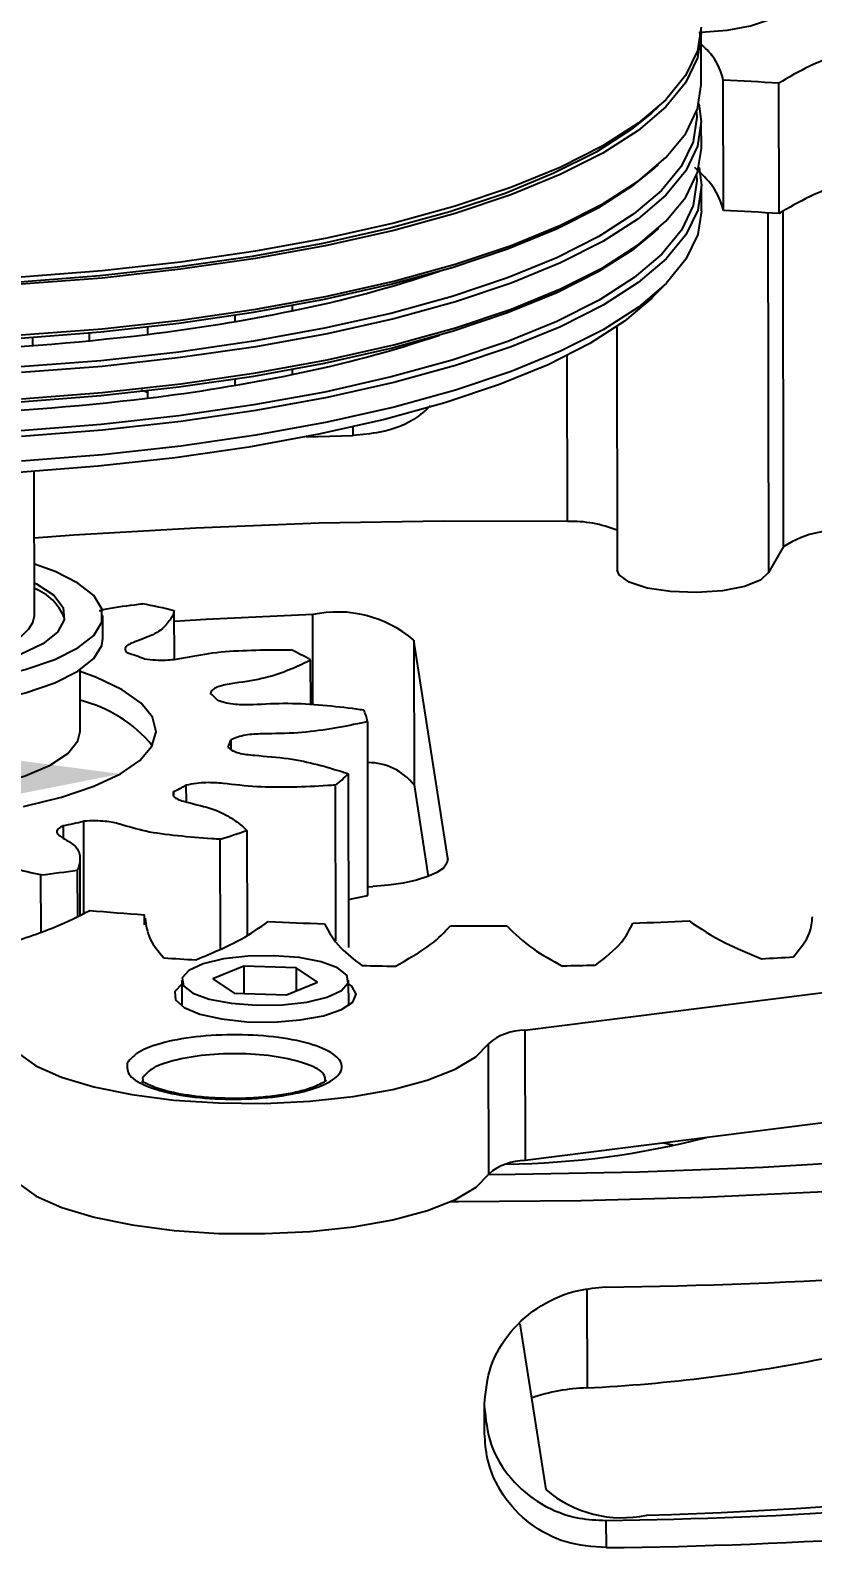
# Model space of a CAD drawing. Header units: millimetres. Extents: x -23 to 1189, y 0 to 841.
# Drawn here: x 573.2 to 650.5, y 384.8 to 534.8 of the extents above; entities that cross this region are included whole.
import ezdxf
from ezdxf import colors
from ezdxf.entities.mleader import LeaderData, LeaderLine
from ezdxf.math import Vec2, Vec3

# ---------------------------------------------------------------- set-up
doc = ezdxf.new("R2010")
doc.units = ezdxf.units.MM

msp = doc.modelspace()

# ---------------------------------------------------------------- linework, layer by layer
at = {"color": 7, "linetype": 'Continuous', "lineweight": 25}
for p, q in [((639.31, 534.67), (639.36, 534.33)), ((639.48, 529.41), (639.47, 534.42)), ((641.69, 517.01), (641.67, 529.89)), ((647.18, 516.7), (647.15, 529.58)), ((634.56, 526.62), (635.27, 527.27)), ((639.5, 523.11), (639.49, 525.69)), ((634.85, 521.16), (635.28, 521.54)), ((639.51, 516.95), (639.5, 519.39)), ((646.06, 516.77), (646.13, 481.2)), ((647.63, 483.77), (647.57, 516.91)), ((634.86, 514.86), (635.29, 515.25)), ((634.65, 508.39), (636.08, 509.84)), ((599.06, 507.6), (599.06, 507.08)), ((584.75, 505.49), (584.75, 504.74)), ((593.42, 506.02), (593.42, 506.65)), ((631.14, 505.5), (631.19, 481.45)), ((573.38, 504.47), (573.38, 503.62)), ((579.01, 504.91), (579.01, 504.1)), ((626.28, 486.27), (626.25, 502.65)), ((599.07, 501.3), (599.07, 500.78)), ((593.44, 499.72), (593.43, 500.36)), ((584.76, 499.02), (584.15, 499.24)), ((584.76, 499.19), (584.76, 498.44)), ((605.09, 494.75), (605.08, 495.6)), ((600.49, 494.63), (605.09, 494.75)), ((573.59, 476.96), (573.56, 491.2)), ((647.63, 483.77), (646.13, 481.2)), ((580.34, 474.68), (580.34, 476.97)), ((587.42, 472.63), (587.41, 477.44)), ((601.11, 468.15), (601.09, 477.05)), ((614.43, 452.95), (611.07, 474.52)), ((611.07, 474.52), (611.1, 460.21)), ((600.89, 468.17), (600.88, 472.57)), ((578.11, 465.51), (578.1, 471.6)), ((606.55, 449.29), (606.52, 466.47)), ((592.99, 464.66), (593, 463.74)), ((604.59, 461.31), (604.62, 444.14)), ((587.32, 459.55), (587.32, 459.26)), ((588.56, 460.18), (588.57, 458.54)), ((603.38, 444.82), (603.35, 460.2)), ((611.1, 460.21), (612.51, 451.16)), ((576.44, 456.19), (576.44, 454.94)), ((578.43, 456.62), (578.45, 447.52)), ((591.96, 444.03), (591.93, 454.84)), ((594.58, 455.71), (594.6, 445.35)), ((614.43, 452.71), (614.43, 452.95)), ((577.82, 451.8), (577.83, 447.23)), ((578.1, 447.36), (578.09, 452.88)), ((622.05, 435.97), (751.76, 452.37)), ((574.24, 445.7), (574.23, 451.32)), ((606.55, 450.14), (607.02, 450.17)), ((584.46, 446.37), (584.46, 447.39)), ((594.28, 442.3), (591.22, 441.04)), ((591.22, 441.04), (593.33, 439.62)), ((599.45, 442.14), (594.28, 442.3)), ((594.28, 442.3), (594.29, 439.59)), ((601.56, 440.73), (599.45, 442.14)), ((599.45, 442.14), (599.45, 439.86)), ((588.14, 440.87), (588.15, 438.36)), ((593.33, 439.62), (598.5, 439.47)), ((598.5, 439.47), (601.56, 440.73)), ((604.65, 438.39), (604.64, 440.9)), ((751.78, 439.49), (622.07, 423.08)), ((622.05, 435.97), (622.07, 423.08)), ((618.49, 421.75), (618.46, 434.63)), ((584.25, 431.24), (584.34, 430.84)), ((636.8, 424.56), (635.8, 424.82)), ((628.18, 410.35), (628.2, 400.61)), ((621.57, 406.93), (624.12, 390.57)), ((618.07, 396.13), (618.06, 398.99)), ((630.07, 387.52), (630.09, 384.82))]:
    msp.add_line(p, q, dxfattribs=at)
at = {"color": 7, "linetype": 'Continuous', "lineweight": 25, "flags": 128}
for points in [[(639.47, 534.62), (642.04, 534.82), (644.34, 535.24), (646.12, 535.84), (647.23, 536.58), (647.57, 537.37), (647.12, 538.16), (646.82, 538.39)], [(639.47, 535.13), (639.11, 532.79), (637.94, 530.35), (635.98, 527.95), (633.24, 525.62), (629.76, 523.39), (625.55, 521.26), (620.68, 519.27), (615.17, 517.42), (609.09, 515.75), (602.5, 514.26), (595.45, 512.97), (588.01, 511.89), (580.27, 511.04), (572.28, 510.41)], [(639.46, 534.78), (639.47, 534.53), (639.11, 532.07), (637.94, 529.63), (635.98, 527.24), (633.24, 524.91), (629.76, 522.67), (625.56, 520.54), (620.68, 518.55), (615.17, 516.71), (609.09, 515.03), (602.5, 513.54), (595.45, 512.26), (588.02, 511.18), (580.27, 510.32), (572.28, 509.7)], [(572.29, 504.69), (580.28, 505.31), (588.03, 506.17), (595.46, 507.24), (602.51, 508.53), (609.1, 510.02), (615.18, 511.7), (620.69, 513.54), (625.57, 515.53), (629.77, 517.66), (633.25, 519.9), (635.99, 522.23), (637.95, 524.62), (639.12, 527.06), (639.48, 529.41)], [(634.56, 526.62), (632.55, 524.99), (629.09, 522.77), (624.93, 520.67), (620.1, 518.69), (614.64, 516.86), (608.62, 515.21), (602.08, 513.73), (595.09, 512.45), (587.73, 511.38), (580.05, 510.54), (572.13, 509.92)], [(639.01, 526.74), (639.04, 526.23), (638.68, 523.78), (637.52, 521.35), (635.57, 518.97), (632.84, 516.66), (629.38, 514.43), (625.2, 512.32), (620.35, 510.33), (614.87, 508.5), (608.82, 506.83), (602.26, 505.35), (595.25, 504.07), (587.86, 503), (580.15, 502.15), (572.21, 501.53)], [(639.26, 527.55), (639.49, 525.8), (639.13, 523.34), (637.96, 520.9), (636, 518.5), (633.26, 516.18), (629.77, 513.94), (625.57, 511.81), (620.7, 509.82), (615.19, 507.98), (609.11, 506.3), (602.52, 504.81), (595.47, 503.52), (588.03, 502.45), (580.29, 501.59), (572.3, 500.97)], [(572.31, 498.39), (580.29, 499.01), (588.04, 499.87), (595.47, 500.95), (602.52, 502.24), (609.12, 503.72), (615.2, 505.4), (620.7, 507.24), (625.58, 509.24), (629.78, 511.36), (633.27, 513.6), (636, 515.93), (637.96, 518.32), (639.13, 520.76), (639.5, 523.11)], [(572.2, 504.39), (580.15, 505.01), (587.85, 505.86), (595.25, 506.93), (602.26, 508.22), (608.82, 509.7), (614.87, 511.36), (620.34, 513.19), (625.19, 515.18), (629.37, 517.29), (632.84, 519.52), (634.85, 521.16)], [(639.03, 520.44), (639.05, 519.93), (638.69, 517.48), (637.53, 515.05), (635.58, 512.67), (632.86, 510.36), (629.39, 508.13), (625.21, 506.02), (620.36, 504.03), (614.88, 502.2), (608.84, 500.54), (602.28, 499.05), (595.26, 497.77), (587.87, 496.7), (580.17, 495.85), (572.22, 495.23)], [(639.27, 521.25), (639.5, 519.5), (639.14, 517.04), (637.97, 514.6), (636.01, 512.21), (633.27, 509.88), (629.79, 507.64), (625.58, 505.51), (620.71, 503.52), (615.2, 501.68), (609.12, 500), (602.53, 498.51), (595.48, 497.22), (588.05, 496.15), (580.3, 495.29), (572.31, 494.67)], [(639.51, 516.95), (639.14, 514.61), (637.98, 512.17), (636.01, 509.77), (633.28, 507.44), (629.79, 505.21), (625.59, 503.08), (620.71, 501.09), (615.21, 499.24), (609.13, 497.57), (602.53, 496.08), (595.48, 494.79), (588.05, 493.71), (580.3, 492.86), (572.32, 492.23)], [(572.22, 498.09), (580.16, 498.71), (587.87, 499.56), (595.26, 500.63), (602.27, 501.92), (608.83, 503.4), (614.88, 505.06), (620.35, 506.9), (625.2, 508.88), (629.38, 510.99), (632.85, 513.22), (634.86, 514.86)], [(634.65, 508.39), (634.59, 508.32), (631.9, 506.04), (628.47, 503.84), (624.35, 501.75), (619.56, 499.79), (614.15, 497.98), (608.18, 496.34), (601.7, 494.87), (594.78, 493.61), (587.48, 492.55), (579.87, 491.71), (572.02, 491.1)], [(626.28, 486.27), (614, 486.3), (601.73, 486.08), (589.54, 485.61), (577.48, 484.89), (573.57, 484.6)], [(536.94, 472.03), (540.15, 471.12), (543.85, 470.39), (547.93, 469.88), (552.25, 469.59), (556.69, 469.54), (561.08, 469.72), (565.31, 470.14), (569.21, 470.78), (572.68, 471.61), (575.6, 472.61), (577.88, 473.75), (579.44, 475), (580.24, 476.3), (580.24, 477.63), (579.45, 478.93), (577.89, 480.17), (575.62, 481.3), (573.58, 482.03)], [(646.13, 481.2), (645.35, 480.45), (643.77, 479.83), (641.58, 479.41), (639.03, 479.23), (636.45, 479.33), (634.14, 479.68), (632.37, 480.25), (631.37, 480.97), (631.19, 481.45)], [(573.58, 480.19), (573.8, 480.08), (575.49, 478.96), (576.41, 477.76), (576.54, 476.54), (575.86, 475.32), (574.4, 474.17), (572.22, 473.12), (569.4, 472.22), (566.05, 471.5), (562.29, 470.99), (558.28, 470.71), (554.17, 470.66), (550.11, 470.86), (546.26, 471.29), (542.77, 471.93), (539.77, 472.77), (537.38, 473.77), (535.69, 474.88), (534.76, 476.08), (534.63, 477.31), (535.31, 478.52), (536.77, 479.68), (537.58, 480.12)], [(571.45, 474.41), (572.36, 475), (573.03, 475.63), (573.44, 476.27), (573.59, 476.92), (573.59, 476.96)], [(601.09, 477.05), (590.52, 476.57), (587.42, 476.38)], [(536.95, 469.74), (540.15, 468.83), (543.85, 468.1), (547.93, 467.59), (552.26, 467.3), (556.69, 467.25), (561.09, 467.43), (565.31, 467.85), (569.22, 468.48), (572.69, 469.32), (575.61, 470.32), (577.89, 471.46), (579.45, 472.71), (580.24, 474.01), (580.34, 474.68)], [(585.61, 465.47), (585.25, 466.9), (584.13, 468.3), (582.26, 469.63), (579.71, 470.85), (578.1, 471.44)], [(538.66, 461.02), (541.77, 460.15), (545.37, 459.47), (549.35, 459), (553.55, 458.77), (557.83, 458.79), (562.03, 459.04), (565.99, 459.53), (569.58, 460.23), (572.67, 461.12), (575.14, 462.17), (576.9, 463.33), (577.89, 464.58), (578.11, 465.51)], [(572.49, 458.09), (576.25, 459), (579.47, 460.08), (582.08, 461.3), (584, 462.63), (585.19, 464.03), (585.61, 465.47), (585.61, 465.47)], [(614.43, 452.95), (614.35, 452.47), (614, 452), (613.36, 451.55), (612.47, 451.15), (611.35, 450.8), (610.04, 450.51), (608.58, 450.3), (607.02, 450.17)], [(604.6, 440.64), (604.46, 441.41), (603.54, 442.13), (601.91, 442.72), (599.75, 443.14), (597.26, 443.33), (594.68, 443.29), (592.27, 443.01), (590.26, 442.52), (588.86, 441.87), (588.19, 441.13), (588.32, 440.36), (589.24, 439.64), (590.87, 439.04), (593.03, 438.63), (595.52, 438.43), (598.1, 438.47), (600.51, 438.75), (602.52, 439.24), (603.93, 439.89), (604.6, 440.64)], [(609.2, 442.27), (608.8, 442.28), (608.4, 442.28), (608, 442.29), (607.59, 442.3), (607.19, 442.3), (606.79, 442.31), (606.39, 442.32), (605.99, 442.33)], [(629, 442.37), (628.6, 442.36), (628.19, 442.35), (627.79, 442.34), (627.39, 442.33), (626.99, 442.33), (626.59, 442.32), (626.19, 442.31), (625.79, 442.3)], [(588.14, 440.51), (587.47, 439.78), (587.53, 438.98), (588.37, 438.22), (589.93, 437.57), (592.06, 437.09), (594.58, 436.81), (597.26, 436.78), (599.86, 436.98), (602.15, 437.4), (603.94, 438), (605.05, 438.73), (605.39, 439.52), (604.94, 440.31), (604.64, 440.54)], [(618.47, 421.72), (621.11, 421.74), (633.38, 421.96), (645.57, 422.43), (657.63, 423.14), (669.5, 424.1), (681.14, 425.31), (692.47, 426.74), (703.46, 428.4), (714.05, 430.28), (724.19, 432.37), (733.83, 434.66), (742.92, 437.14), (749.67, 439.22)], [(570.93, 436.38), (571.02, 435.02), (571.97, 433.7), (573.74, 432.45), (576.27, 431.33), (579.46, 430.37), (583.2, 429.6), (587.36, 429.07), (591.79, 428.78), (596.33, 428.74), (600.82, 428.96), (605.09, 429.43), (609, 430.12), (612.4, 431.03), (615.17, 432.11), (617.22, 433.33), (618.46, 434.63)], [(570.89, 422.96), (571.05, 422.14), (572, 420.81), (573.77, 419.57), (576.29, 418.44), (579.48, 417.48), (583.23, 416.72), (587.39, 416.18), (591.82, 415.89), (596.36, 415.86), (600.84, 416.07), (605.12, 416.54), (609.02, 417.24), (612.42, 418.15), (615.2, 419.23), (617.24, 420.44), (618.49, 421.75)], [(614.77, 419.03), (615.5, 419.03), (627.61, 419.13), (639.68, 419.46), (651.66, 420.02)]]:
    msp.add_lwpolyline(points, dxfattribs=at)
at = {"color": 7, "linetype": 'Continuous', "lineweight": 25}
for centre, radius, start, end in [((619.19, 82.24), 448.21, 86.4226, 87.125), ((619.21, 69.36), 448.21, 86.4226, 87.125), ((576.17, 621.35), 116.54, 281.3285, 288.7379), ((562.62, 685.09), 181.7, 276.996, 281.5689), ((555, 751.32), 248.36, 266.8726, 276.8804), ((576.18, 615.05), 116.54, 281.3285, 288.7379), ((562.63, 678.79), 181.7, 276.996, 281.5689), ((555.01, 745.02), 248.36, 266.8726, 276.8804), ((626.59, 473.94), 12.33, 68.1577, 91.4419), ((653.04, 475.52), 9.86, 79.8052, 123.2316), ((571.83, 474.86), 5.07, 21.0423, 69.8254), ((565.47, 384.5), 95.49, 76.7177, 78.6549), ((603.53, 465.73), 11.58, 49.3938, 102.1595), ((569.96, 432.09), 43.1, 70.3672, 72.6494), ((586.18, 446.84), 29.63, 60.2482, 64.4757), ((574.94, 455.64), 13.32, 39.4039, 76.2402), ((585.19, 462.38), 8.99, 43.5621, 50.0556), ((601.38, 465.42), 5.24, 11.5322, 24.9532), ((589.11, 465.69), 4.01, 333.9348, 345.0495), ((606.57, 456.67), 5.75, 37.9843, 90.4595), ((595.25, 470.43), 13.05, 308.3621, 315.667), ((577.48, 480.33), 23, 295.3493, 298.819), ((562.21, 526.95), 72.17, 281.3697, 282.9882), ((574.19, 513.18), 60.97, 286.9139, 289.5267), ((558.34, 585.1), 134.72, 276.7739, 278.3139), ((614.61, 877.01), 430.68, 265.2633, 265.9846), ((616.39, 907.39), 461.11, 267.5532, 268.2424), ((616.64, 917.97), 471.69, 269.7642, 270.4432), ((616.92, 907.56), 461.28, 271.9648, 272.6539), ((615.62, 933.67), 491.43, 266.5894, 266.9582), ((617.58, 933.96), 491.72, 273.2486, 273.6173), ((622.06, 430.44), 5.53, 90.133, 130.6727), ((619.06, 507.29), 84.57, 270.8024, 284.3478), ((624.99, 903.4), 492.84, 270.5873, 283.8303), ((622.09, 417.56), 5.53, 90.133, 130.6727), ((620.23, 559.87), 159.46, 272.8625, 281.5552), ((628.59, 382.78), 17.83, 91.272, 109.2612), ((624.4, 859.61), 472.13, 270.6878, 283.7299), ((625.04, 877.64), 492.84, 270.5873, 283.8303), ((623.74, 782.7), 394.8, 271.5025, 282.9152), ((631.66, 399.36), 11.58, 229.3938, 282.1595)]:
    msp.add_arc(centre, radius, start, end, dxfattribs=at)
for points, knots in [([(639.39, 534.11), (639.42, 533.96), (639.5, 533.52), (639.31, 533.09), (639.18, 532.81)], [0, 0, 0, 0, 0.346548, 1, 1, 1, 1]), ([(641.67, 529.89), (641.43, 530.7), (641.07, 531.91), (639.87, 533.06), (639.48, 533.44)], [0, 0, 0, 0, 0.669046, 1, 1, 1, 1]), ([(655.11, 533.21), (653.39, 532.57), (650.31, 531.45), (648.12, 530.15), (647.15, 529.58)], [0, 0, 0, 0, 0.560078, 1, 1, 1, 1]), ([(641.69, 517.01), (641.43, 517.81), (640.97, 519.26), (639.5, 520.63), (638.85, 521.24)], [0, 0, 0, 0, 0.559727, 1, 1, 1, 1]), ([(655.13, 520.32), (653.41, 519.69), (650.34, 518.56), (648.14, 517.27), (647.18, 516.7)], [0, 0, 0, 0, 0.560078, 1, 1, 1, 1]), ([(612.71, 497.69), (612.31, 497.31), (610.93, 496.03), (608.19, 495.04), (605.97, 494.83), (605.09, 494.75)], [0, 0, 0, 0, 0.202217, 0.682275, 1, 1, 1, 1]), ([(579.99, 477.45), (580.12, 477.48), (581.17, 477.73), (582.67, 477.93), (584.01, 478.09), (584.26, 478.13)], [0, 0, 0, 0, 0.103051, 0.8302982, 1, 1, 1, 1]), ([(587.41, 477.44), (587.39, 477.36), (587.26, 476.93), (586.78, 476.16), (585.72, 475.13), (583.94, 474.54), (582.91, 474.11), (582.57, 473.86), (582.5, 473.55), (582.7, 473.34), (582.81, 473.23)], [0, 0, 0, 0, 0.053801, 0.284363, 0.514709, 0.744404, 0.800873, 0.858106, 0.921567, 1, 1, 1, 1]), ([(584.44, 472.69), (584.81, 472.64), (585.48, 472.56), (586.51, 472.54), (587.4, 472.61), (588.92, 472.87), (591.1, 473.34), (594.62, 473.54), (597.22, 473.59), (598.67, 473.58), (598.94, 473.58)], [0, 0, 0, 0, 0.078433, 0.141894, 0.199127, 0.255596, 0.485291, 0.715637, 0.946199, 1, 1, 1, 1]), ([(600.88, 472.57), (600.75, 472.5), (600.04, 472.12), (598.56, 471.47), (596.2, 470.66), (593.77, 470.34), (592.25, 470.07), (591.6, 469.88), (591.12, 469.61), (591.02, 469.39), (590.96, 469.27)], [0, 0, 0, 0, 0.053801, 0.284363, 0.514709, 0.744404, 0.800873, 0.858106, 0.921567, 1, 1, 1, 1]), ([(591.7, 468.58), (591.98, 468.49), (592.47, 468.33), (593.4, 468.19), (594.3, 468.15), (596.04, 468.2), (598.65, 468.36), (602.13, 468.12), (604.58, 467.85), (605.89, 467.67), (606.13, 467.63)], [0, 0, 0, 0, 0.078433, 0.141894, 0.199127, 0.255596, 0.485291, 0.715637, 0.946199, 1, 1, 1, 1]), ([(606.52, 466.47), (606.3, 466.42), (605.14, 466.16), (602.91, 465.75), (599.66, 465.29), (597, 465.29), (595.26, 465.23), (594.4, 465.14), (593.59, 464.94), (593.21, 464.76), (592.99, 464.66)], [0, 0, 0, 0, 0.053801, 0.284363, 0.514709, 0.744404, 0.800873, 0.858106, 0.921567, 1, 1, 1, 1]), ([(592.72, 463.93), (592.85, 463.82), (593.09, 463.61), (593.74, 463.37), (594.51, 463.23), (596.17, 463.06), (598.77, 462.89), (601.6, 462.24), (603.48, 461.7), (604.41, 461.38), (604.59, 461.31)], [0, 0, 0, 0, 0.078433, 0.141894, 0.199127, 0.255596, 0.485291, 0.715637, 0.946199, 1, 1, 1, 1]), ([(603.35, 460.2), (603.09, 460.18), (601.68, 460.08), (599.09, 459.98), (595.51, 459.96), (593.07, 460.28), (591.41, 460.43), (590.5, 460.45), (589.5, 460.37), (588.9, 460.25), (588.56, 460.18)], [0, 0, 0, 0, 0.053801, 0.284363, 0.514709, 0.744404, 0.800873, 0.858106, 0.921567, 1, 1, 1, 1]), ([(587.32, 459.55), (587.29, 459.43), (587.23, 459.21), (587.5, 458.92), (587.99, 458.69), (589.28, 458.34), (591.42, 457.86), (593.12, 456.93), (594.09, 456.2), (594.5, 455.79), (594.58, 455.71)], [0, 0, 0, 0, 0.078433, 0.141894, 0.199127, 0.255596, 0.485291, 0.715637, 0.946199, 1, 1, 1, 1]), ([(576.44, 456.19), (576.25, 456.09), (575.9, 455.9), (575.74, 455.59), (575.88, 455.32), (576.57, 454.84), (577.88, 454.15), (578.15, 453.09), (578.05, 452.31), (577.86, 451.88), (577.82, 451.8)], [0, 0, 0, 0, 0.078433, 0.141894, 0.199127, 0.255596, 0.485291, 0.715637, 0.946199, 1, 1, 1, 1]), ([(591.93, 454.84), (591.67, 454.86), (590.25, 454.94), (587.75, 455.16), (584.45, 455.57), (582.67, 456.16), (581.37, 456.51), (580.56, 456.63), (579.54, 456.68), (578.83, 456.65), (578.43, 456.62)], [0, 0, 0, 0, 0.053801, 0.284363, 0.514709, 0.744404, 0.800873, 0.858106, 0.921567, 1, 1, 1, 1]), ([(574.23, 451.32), (574.01, 451.37), (572.83, 451.61), (570.85, 452.12), (568.41, 452.9), (567.59, 453.65), (566.88, 454.13), (566.31, 454.34), (565.45, 454.51), (564.75, 454.56), (564.36, 454.59)], [0, 0, 0, 0, 0.053801, 0.284363, 0.514709, 0.744404, 0.800873, 0.858106, 0.921567, 1, 1, 1, 1]), ([(604.61, 448.91), (605.05, 448.98), (605.72, 449.1), (606.33, 449.24), (606.55, 449.29)], [0, 0, 0, 0, 0.647054, 1, 1, 1, 1]), ([(570.34, 444.34), (572.19, 444.93), (575.5, 446), (577.97, 447.25), (579.05, 447.8)], [0, 0, 0, 0, 0.560078, 1, 1, 1, 1]), ([(584.54, 447.05), (584.62, 446.35), (584.78, 445.02), (585.86, 443.73), (586.38, 443.11)], [0, 0, 0, 0, 0.521755, 1, 1, 1, 1]), ([(648.6, 443.22), (649.25, 444.01), (650.32, 445.31), (650.43, 446.65), (650.47, 447.18)], [0, 0, 0, 0, 0.606839, 1, 1, 1, 1]), ([(589.54, 442.93), (591.12, 443.59), (593.95, 444.78), (595.86, 446.11), (596.7, 446.7)], [0, 0, 0, 0, 0.560078, 1, 1, 1, 1]), ([(602.25, 446.5), (602.68, 445.7), (603.46, 444.27), (605.21, 442.92), (605.99, 442.33)], [0, 0, 0, 0, 0.559727, 1, 1, 1, 1]), ([(609.2, 442.27), (610.49, 442.99), (612.79, 444.27), (614.12, 445.67), (614.7, 446.28)], [0, 0, 0, 0, 0.560078, 1, 1, 1, 1]), ([(620.29, 446.29), (621.06, 445.51), (622.44, 444.13), (624.76, 442.86), (625.79, 442.3)], [0, 0, 0, 0, 0.559727, 1, 1, 1, 1]), ([(629, 442.37), (629.97, 443.13), (631.71, 444.49), (632.42, 445.92), (632.74, 446.55)], [0, 0, 0, 0, 0.560078, 1, 1, 1, 1]), ([(638.28, 446.77), (639.38, 446.03), (641.35, 444.71), (644.19, 443.55), (645.45, 443.03)], [0, 0, 0, 0, 0.559727, 1, 1, 1, 1]), ([(602.33, 430.88), (602.33, 431.13), (602.34, 431.75), (600.73, 432.63), (598.01, 433.34), (594.53, 433.69), (590.87, 433.61), (587.61, 433.11), (585.12, 432.29), (584.54, 431.59), (584.25, 431.24)], [0, 0, 0, 0, 0.09229, 0.221963, 0.351635, 0.481308, 0.610981, 0.740654, 0.870327, 1, 1, 1, 1]), ([(592.61, 429.23), (592.08, 429.25), (590.89, 429.28), (588.68, 429.51), (586.78, 429.89), (585.44, 430.32), (584.27, 430.86), (584.22, 430.87), (584.18, 430.88)], [0, 0, 0, 0, 0.107075, 0.240357, 0.471302, 0.565671, 0.6657, 1, 1, 1, 1]), ([(602.42, 430.94), (602.42, 430.96), (602.41, 431.01), (601.9, 430.62), (600.52, 430.08), (598.67, 429.66), (596.92, 429.4), (595, 429.25), (593.53, 429.2), (592.74, 429.23), (592.61, 429.23)], [0, 0, 0, 0, 0.098064, 0.22281, 0.445221, 0.571804, 0.705203, 0.839128, 0.973227, 1, 1, 1, 1]), ([(618.06, 398.99), (618.19, 400.28), (618.45, 402.85), (620.52, 406.29), (623.55, 408.91), (626.93, 410.33), (629.15, 410.51), (630.04, 410.59)], [0, 0, 0, 0, 0.2146, 0.429201, 0.643762, 0.858174, 1, 1, 1, 1]), ([(618.05, 398.82), (618.18, 397.53), (618.45, 394.96), (620.53, 391.53), (623.57, 388.97), (626.95, 387.65), (629.18, 387.55), (630.07, 387.52)], [0, 0, 0, 0, 0.21459, 0.429181, 0.64373, 0.858112, 1, 1, 1, 1]), ([(630.09, 384.82), (628.74, 384.92), (626.05, 385.12), (622.45, 387.05), (619.73, 389.93), (618.28, 393.15), (618.13, 395.28), (618.07, 396.13)], [0, 0, 0, 0, 0.214572, 0.429157, 0.643516, 0.857976, 1, 1, 1, 1])]:
    msp.add_open_spline(points, degree=3, knots=knots, dxfattribs=at)
msp.add_open_spline([(582.76, 432.72), (583.1, 433.13), (583.77, 433.94), (586.67, 434.91), (590.46, 435.48), (594.72, 435.57), (598.76, 435.18), (601.98, 434.34), (603.87, 433.21), (604.16, 431.94), (602.8, 430.73), (600, 429.76), (596.18, 429.19), (591.93, 429.09), (587.88, 429.49), (584.69, 430.32), (582.71, 431.46), (582.74, 432.3), (582.76, 432.72)], degree=3, dxfattribs=at)

# ---------------------------------------------------------------- leaders
ml = msp.add_multileader_mtext('Standard')
ml.set_content('{\\fSimSun|b0|i0|c134|p2;航偏动力输入小齿轮}', color=256)
ml.set_leader_properties()
ml.build(insert=Vec2(0, 0))
ml.multileader.update_dxf_attribs({"text_attachment_direction": 1, "text_right_attachment_type": 6, "dogleg_length": 0.36, "arrow_head_size": 10})
ctx = ml.context
ctx.base_point, ctx.char_height, ctx.arrow_head_size, ctx.plane_origin = Vec3(226.71, 450.03), 20, 10, Vec3(226.71, 486.04)
ctx.right_attachment, ctx.text_align_type = 6, 1
notes = []
notes.append((ctx, [(0, (1, 1, 0), (226.71, 450.03), (1, 0), 0.36, [(0, [(582.08, 461.3)], 0, [])])]))
ctx.mtext.insert, ctx.mtext.alignment, ctx.mtext.flow_direction = Vec3(226.71, 478.51), 2, 5
for ctx, leaders in notes:
    for number, flags, end, landing, length, lines in leaders:
        leader = LeaderData()
        leader.index, (leader.has_last_leader_line, leader.has_dogleg_vector, leader.attachment_direction) = number, flags
        leader.last_leader_point, leader.dogleg_vector, leader.dogleg_length = Vec3(end), Vec3(landing), length
        for number, points, colour, breaks in lines:
            line = LeaderLine()
            line.index, line.vertices, line.color, line.breaks = number, Vec3.list(points), colors.encode_raw_color(colour), breaks
            leader.lines.append(line)
        ctx.leaders.append(leader)

doc.saveas('drawing.dxf')
